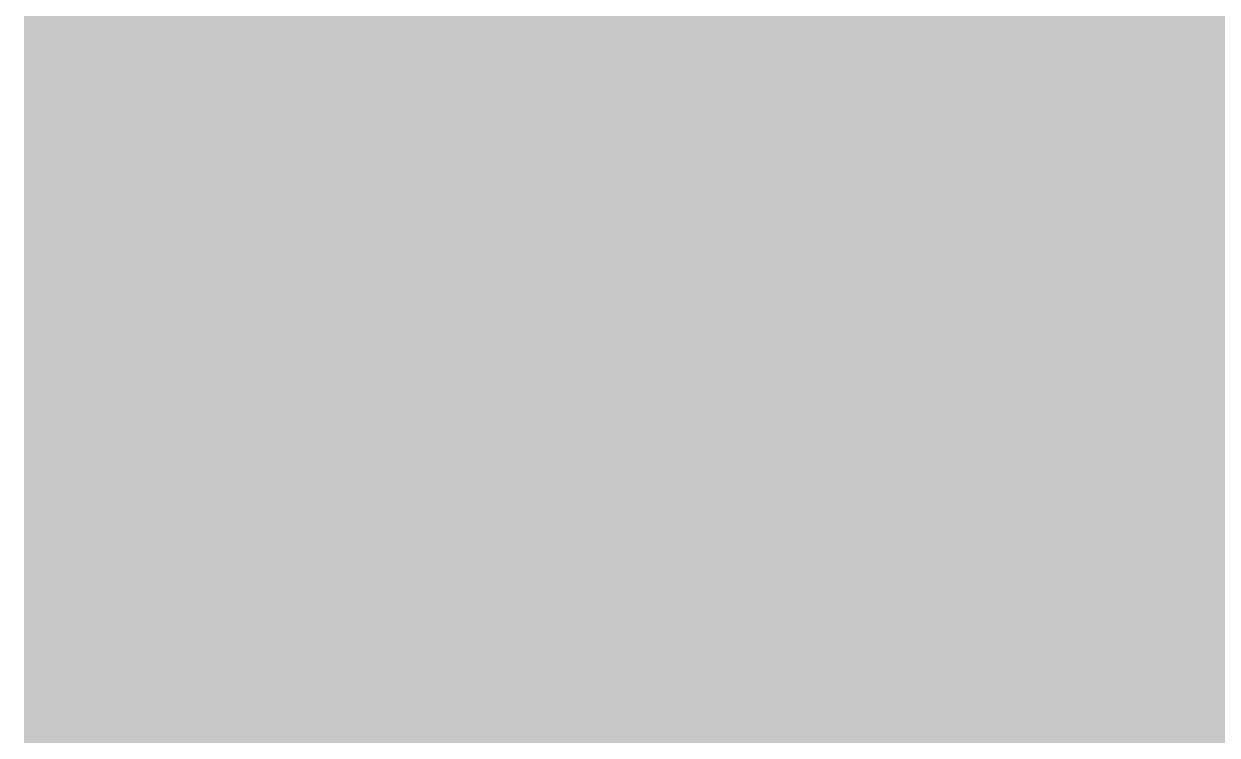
# Model space of a CAD drawing. Extents: x 0 to 100, y 0 to 127.
# Drawn here: x 0 to 63.2, y 55.1 to 92.7 of the extents above; entities that cross this region are included whole.
import ezdxf

# ---------------------------------------------------------------- set-up
doc = ezdxf.new("R2010")
doc.units = 0

msp = doc.modelspace()

# ---------------------------------------------------------------- linework, layer by layer
at = {"layer": '', "color": 0}
for points in [[(23.611111, 92.029903), (25, 92.029903), (23.611111, 108.762613), (25, 108.762613)], [(27.777778, 86.452333), (29.166667, 86.452333), (27.777778, 100.396258), (29.166667, 100.396258)], [(50, 85.057941), (52.777778, 85.057941), (50, 99.001866), (52.777778, 99.001866)], [(12.5, 82.269156), (13.888889, 82.269156), (12.5, 97.607473), (13.888889, 97.607473)], [(29.166667, 87.846726), (30.555556, 87.846726), (29.166667, 97.607473), (30.555556, 97.607473)], [(36.111111, 92.029903), (38.888889, 92.029903), (36.111111, 97.607473), (38.888889, 97.607473)], [(45.833333, 86.452333), (48.611111, 86.452333), (45.833333, 97.607473), (48.611111, 97.607473)], [(30.555556, 87.846726), (33.333333, 87.846726), (30.555556, 96.213081), (33.333333, 96.213081)], [(33.333333, 92.029903), (34.722222, 92.029903), (33.333333, 96.213081), (34.722222, 96.213081)], [(38.888889, 92.029903), (41.666667, 92.029903), (38.888889, 96.213081), (41.666667, 96.213081)], [(48.611111, 86.452333), (50, 86.452333), (48.611111, 96.213081), (50, 96.213081)], [(22.222222, 92.029903), (23.611111, 92.029903), (22.222222, 94.818688), (23.611111, 94.818688)], [(25, 90.635511), (26.388889, 90.635511), (25, 94.818688), (26.388889, 94.818688)], [(62.5, 87.846726), (63.888889, 87.846726), (62.5, 94.818688), (63.888889, 94.818688)], [(0, 92.029903), (6.944444, 92.029903), (0, 93.424296), (6.944444, 93.424296)], [(6.944444, 92.029903), (8.333333, 92.029903), (6.944444, 93.424296), (8.333333, 93.424296)], [(8.333333, 92.029903), (11.111111, 92.029903), (8.333333, 93.424296), (11.111111, 93.424296)], [(11.111111, 92.029903), (12.5, 92.029903), (11.111111, 93.424296), (12.5, 93.424296)], [(13.888889, 92.029903), (16.666667, 92.029903), (13.888889, 93.424296), (16.666667, 93.424296)], [(16.666667, 92.029903), (19.444444, 92.029903), (16.666667, 93.424296), (19.444444, 93.424296)], [(19.444444, 90.635511), (20.833333, 90.635511), (19.444444, 93.424296), (20.833333, 93.424296)], [(20.833333, 92.029903), (22.222222, 92.029903), (20.833333, 93.424296), (22.222222, 93.424296)], [(26.388889, 85.057941), (27.777778, 85.057941), (26.388889, 93.424296), (27.777778, 93.424296)], [(34.722222, 89.241118), (36.111111, 89.241118), (34.722222, 93.424296), (36.111111, 93.424296)], [(41.666667, 92.029903), (43.055556, 92.029903), (41.666667, 93.424296), (43.055556, 93.424296)], [(43.055556, 90.635511), (45.833333, 90.635511), (43.055556, 93.424296), (45.833333, 93.424296)], [(52.777778, 85.057941), (54.166667, 85.057941), (52.777778, 93.424296), (54.166667, 93.424296)], [(54.166667, 92.029903), (55.555556, 92.029903), (54.166667, 93.424296), (55.555556, 93.424296)], [(55.555556, 85.057941), (62.5, 85.057941), (55.555556, 93.424296), (62.5, 93.424296)], [(0, 87.846726), (1.388889, 87.846726), (0, 92.029903), (1.388889, 92.029903)], [(1.388889, 90.635511), (2.777778, 90.635511), (1.388889, 92.029903), (2.777778, 92.029903)], [(2.777778, 87.846726), (5.555556, 87.846726), (2.777778, 92.029903), (5.555556, 92.029903)], [(5.555556, 90.635511), (6.944444, 90.635511), (5.555556, 92.029903), (6.944444, 92.029903)], [(6.944444, 90.635511), (8.333333, 90.635511), (6.944444, 92.029903), (8.333333, 92.029903)], [(8.333333, 90.635511), (9.722222, 90.635511), (8.333333, 92.029903), (9.722222, 92.029903)], [(9.722222, 89.241118), (12.5, 89.241118), (9.722222, 92.029903), (12.5, 92.029903)], [(13.888889, 90.635511), (15.277778, 90.635511), (13.888889, 92.029903), (15.277778, 92.029903)], [(15.277778, 89.241118), (16.666667, 89.241118), (15.277778, 92.029903), (16.666667, 92.029903)], [(16.666667, 90.635511), (19.444444, 90.635511), (16.666667, 92.029903), (19.444444, 92.029903)], [(20.833333, 90.635511), (25, 90.635511), (20.833333, 92.029903), (25, 92.029903)], [(33.333333, 90.635511), (34.722222, 90.635511), (33.333333, 92.029903), (34.722222, 92.029903)], [(36.111111, 90.635511), (37.5, 90.635511), (36.111111, 92.029903), (37.5, 92.029903)], [(37.5, 89.241118), (38.888889, 89.241118), (37.5, 92.029903), (38.888889, 92.029903)], [(38.888889, 89.241118), (43.055556, 89.241118), (38.888889, 92.029903), (43.055556, 92.029903)], [(54.166667, 85.057941), (55.555556, 85.057941), (54.166667, 92.029903), (55.555556, 92.029903)], [(1.388889, 80.874763), (2.777778, 80.874763), (1.388889, 90.635511), (2.777778, 90.635511)], [(5.555556, 89.241118), (9.722222, 89.241118), (5.555556, 90.635511), (9.722222, 90.635511)], [(13.888889, 89.241118), (15.277778, 89.241118), (13.888889, 90.635511), (15.277778, 90.635511)], [(16.666667, 86.452333), (18.055556, 86.452333), (16.666667, 90.635511), (18.055556, 90.635511)], [(18.055556, 89.241118), (22.222222, 89.241118), (18.055556, 90.635511), (22.222222, 90.635511)], [(22.222222, 87.846726), (25, 87.846726), (22.222222, 90.635511), (25, 90.635511)], [(25, 89.241118), (26.388889, 89.241118), (25, 90.635511), (26.388889, 90.635511)], [(33.333333, 85.057941), (34.722222, 85.057941), (33.333333, 90.635511), (34.722222, 90.635511)], [(36.111111, 86.452333), (37.5, 86.452333), (36.111111, 90.635511), (37.5, 90.635511)], [(43.055556, 86.452333), (44.444444, 86.452333), (43.055556, 90.635511), (44.444444, 90.635511)], [(44.444444, 87.846726), (45.833333, 87.846726), (44.444444, 90.635511), (45.833333, 90.635511)], [(5.555556, 87.846726), (8.333333, 87.846726), (5.555556, 89.241118), (8.333333, 89.241118)], [(8.333333, 87.846726), (9.722222, 87.846726), (8.333333, 89.241118), (9.722222, 89.241118)], [(9.722222, 87.846726), (11.111111, 87.846726), (9.722222, 89.241118), (11.111111, 89.241118)], [(11.111111, 79.480371), (12.5, 79.480371), (11.111111, 89.241118), (12.5, 89.241118)], [(13.888889, 87.846726), (15.277778, 87.846726), (13.888889, 89.241118), (15.277778, 89.241118)], [(15.277778, 86.452333), (16.666667, 86.452333), (15.277778, 89.241118), (16.666667, 89.241118)], [(18.055556, 85.057941), (19.444444, 85.057941), (18.055556, 89.241118), (19.444444, 89.241118)], [(19.444444, 87.846726), (20.833333, 87.846726), (19.444444, 89.241118), (20.833333, 89.241118)], [(20.833333, 87.846726), (22.222222, 87.846726), (20.833333, 89.241118), (22.222222, 89.241118)], [(25, 85.057941), (26.388889, 85.057941), (25, 89.241118), (26.388889, 89.241118)], [(34.722222, 85.057941), (36.111111, 85.057941), (34.722222, 89.241118), (36.111111, 89.241118)], [(37.5, 87.846726), (40.277778, 87.846726), (37.5, 89.241118), (40.277778, 89.241118)], [(40.277778, 83.663548), (41.666667, 83.663548), (40.277778, 89.241118), (41.666667, 89.241118)], [(41.666667, 86.452333), (43.055556, 86.452333), (41.666667, 89.241118), (43.055556, 89.241118)], [(0, 83.663548), (1.388889, 83.663548), (0, 87.846726), (1.388889, 87.846726)], [(2.777778, 86.452333), (4.166667, 86.452333), (2.777778, 87.846726), (4.166667, 87.846726)], [(4.166667, 85.057941), (6.944444, 85.057941), (4.166667, 87.846726), (6.944444, 87.846726)], [(6.944444, 85.057941), (11.111111, 85.057941), (6.944444, 87.846726), (11.111111, 87.846726)], [(13.888889, 83.663548), (15.277778, 83.663548), (13.888889, 87.846726), (15.277778, 87.846726)], [(19.444444, 86.452333), (20.833333, 86.452333), (19.444444, 87.846726), (20.833333, 87.846726)], [(20.833333, 86.452333), (22.222222, 86.452333), (20.833333, 87.846726), (22.222222, 87.846726)], [(22.222222, 83.663548), (23.611111, 83.663548), (22.222222, 87.846726), (23.611111, 87.846726)], [(23.611111, 85.057941), (25, 85.057941), (23.611111, 87.846726), (25, 87.846726)], [(29.166667, 82.269156), (31.944444, 82.269156), (29.166667, 87.846726), (31.944444, 87.846726)], [(31.944444, 85.057941), (33.333333, 85.057941), (31.944444, 87.846726), (33.333333, 87.846726)], [(37.5, 86.452333), (38.888889, 86.452333), (37.5, 87.846726), (38.888889, 87.846726)], [(38.888889, 83.663548), (40.277778, 83.663548), (38.888889, 87.846726), (40.277778, 87.846726)], [(44.444444, 86.452333), (45.833333, 86.452333), (44.444444, 87.846726), (45.833333, 87.846726)], [(62.5, 75.297194), (65.277778, 75.297194), (62.5, 87.846726), (65.277778, 87.846726)], [(2.777778, 82.269156), (4.166667, 82.269156), (2.777778, 86.452333), (4.166667, 86.452333)], [(15.277778, 85.057941), (18.055556, 85.057941), (15.277778, 86.452333), (18.055556, 86.452333)], [(19.444444, 85.057941), (20.833333, 85.057941), (19.444444, 86.452333), (20.833333, 86.452333)], [(20.833333, 85.057941), (22.222222, 85.057941), (20.833333, 86.452333), (22.222222, 86.452333)], [(27.777778, 85.057941), (29.166667, 85.057941), (27.777778, 86.452333), (29.166667, 86.452333)], [(36.111111, 83.663548), (38.888889, 83.663548), (36.111111, 86.452333), (38.888889, 86.452333)], [(41.666667, 85.057941), (48.611111, 85.057941), (41.666667, 86.452333), (48.611111, 86.452333)], [(48.611111, 85.057941), (50, 85.057941), (48.611111, 86.452333), (50, 86.452333)], [(4.166667, 83.663548), (5.555556, 83.663548), (4.166667, 85.057941), (5.555556, 85.057941)], [(5.555556, 83.663548), (6.944444, 83.663548), (5.555556, 85.057941), (6.944444, 85.057941)], [(6.944444, 83.663548), (8.333333, 83.663548), (6.944444, 85.057941), (8.333333, 85.057941)], [(8.333333, 82.269156), (9.722222, 82.269156), (8.333333, 85.057941), (9.722222, 85.057941)], [(9.722222, 73.902801), (11.111111, 73.902801), (9.722222, 85.057941), (11.111111, 85.057941)], [(15.277778, 83.663548), (18.055556, 83.663548), (15.277778, 85.057941), (18.055556, 85.057941)], [(18.055556, 83.663548), (19.444444, 83.663548), (18.055556, 85.057941), (19.444444, 85.057941)], [(19.444444, 82.269156), (20.833333, 82.269156), (19.444444, 85.057941), (20.833333, 85.057941)], [(20.833333, 83.663548), (22.222222, 83.663548), (20.833333, 85.057941), (22.222222, 85.057941)], [(23.611111, 83.663548), (27.777778, 83.663548), (23.611111, 85.057941), (27.777778, 85.057941)], [(27.777778, 82.269156), (29.166667, 82.269156), (27.777778, 85.057941), (29.166667, 85.057941)], [(31.944444, 82.269156), (34.722222, 82.269156), (31.944444, 85.057941), (34.722222, 85.057941)], [(34.722222, 83.663548), (36.111111, 83.663548), (34.722222, 85.057941), (36.111111, 85.057941)], [(41.666667, 82.269156), (44.444444, 82.269156), (41.666667, 85.057941), (44.444444, 85.057941)], [(44.444444, 82.269156), (47.222222, 82.269156), (44.444444, 85.057941), (47.222222, 85.057941)], [(47.222222, 83.663548), (51.388889, 83.663548), (47.222222, 85.057941), (51.388889, 85.057941)], [(51.388889, 83.663548), (59.722222, 83.663548), (51.388889, 85.057941), (59.722222, 85.057941)], [(59.722222, 83.663548), (61.111111, 83.663548), (59.722222, 85.057941), (61.111111, 85.057941)], [(61.111111, 79.480371), (62.5, 79.480371), (61.111111, 85.057941), (62.5, 85.057941)], [(0, 82.269156), (1.388889, 82.269156), (0, 83.663548), (1.388889, 83.663548)], [(4.166667, 82.269156), (6.944444, 82.269156), (4.166667, 83.663548), (6.944444, 83.663548)], [(6.944444, 79.480371), (8.333333, 79.480371), (6.944444, 83.663548), (8.333333, 83.663548)], [(13.888889, 82.269156), (15.277778, 82.269156), (13.888889, 83.663548), (15.277778, 83.663548)], [(15.277778, 82.269156), (16.666667, 82.269156), (15.277778, 83.663548), (16.666667, 83.663548)], [(16.666667, 80.874763), (19.444444, 80.874763), (16.666667, 83.663548), (19.444444, 83.663548)], [(20.833333, 82.269156), (22.222222, 82.269156), (20.833333, 83.663548), (22.222222, 83.663548)], [(22.222222, 82.269156), (23.611111, 82.269156), (22.222222, 83.663548), (23.611111, 83.663548)], [(23.611111, 76.691586), (25, 76.691586), (23.611111, 83.663548), (25, 83.663548)], [(25, 82.269156), (26.388889, 82.269156), (25, 83.663548), (26.388889, 83.663548)], [(26.388889, 82.269156), (27.777778, 82.269156), (26.388889, 83.663548), (27.777778, 83.663548)], [(34.722222, 82.269156), (37.5, 82.269156), (34.722222, 83.663548), (37.5, 83.663548)], [(37.5, 82.269156), (40.277778, 82.269156), (37.5, 83.663548), (40.277778, 83.663548)], [(40.277778, 82.269156), (41.666667, 82.269156), (40.277778, 83.663548), (41.666667, 83.663548)], [(47.222222, 82.269156), (51.388889, 82.269156), (47.222222, 83.663548), (51.388889, 83.663548)], [(51.388889, 82.269156), (58.333333, 82.269156), (51.388889, 83.663548), (58.333333, 83.663548)], [(58.333333, 82.269156), (61.111111, 82.269156), (58.333333, 83.663548), (61.111111, 83.663548)], [(0, 80.874763), (1.388889, 80.874763), (0, 82.269156), (1.388889, 82.269156)], [(2.777778, 80.874763), (4.166667, 80.874763), (2.777778, 82.269156), (4.166667, 82.269156)], [(4.166667, 79.480371), (6.944444, 79.480371), (4.166667, 82.269156), (6.944444, 82.269156)], [(8.333333, 80.874763), (9.722222, 80.874763), (8.333333, 82.269156), (9.722222, 82.269156)], [(12.5, 80.874763), (13.888889, 80.874763), (12.5, 82.269156), (13.888889, 82.269156)], [(13.888889, 80.874763), (16.666667, 80.874763), (13.888889, 82.269156), (16.666667, 82.269156)], [(19.444444, 80.874763), (20.833333, 80.874763), (19.444444, 82.269156), (20.833333, 82.269156)], [(20.833333, 80.874763), (23.611111, 80.874763), (20.833333, 82.269156), (23.611111, 82.269156)], [(25, 78.085978), (26.388889, 78.085978), (25, 82.269156), (26.388889, 82.269156)], [(26.388889, 76.691586), (27.777778, 76.691586), (26.388889, 82.269156), (27.777778, 82.269156)], [(27.777778, 80.874763), (31.944444, 80.874763), (27.777778, 82.269156), (31.944444, 82.269156)], [(31.944444, 80.874763), (33.333333, 80.874763), (31.944444, 82.269156), (33.333333, 82.269156)], [(33.333333, 80.874763), (36.111111, 80.874763), (33.333333, 82.269156), (36.111111, 82.269156)], [(36.111111, 79.480371), (37.5, 79.480371), (36.111111, 82.269156), (37.5, 82.269156)], [(37.5, 80.874763), (38.888889, 80.874763), (37.5, 82.269156), (38.888889, 82.269156)], [(38.888889, 79.480371), (40.277778, 79.480371), (38.888889, 82.269156), (40.277778, 82.269156)], [(40.277778, 80.874763), (41.666667, 80.874763), (40.277778, 82.269156), (41.666667, 82.269156)], [(41.666667, 80.874763), (45.833333, 80.874763), (41.666667, 82.269156), (45.833333, 82.269156)], [(45.833333, 80.874763), (52.777778, 80.874763), (45.833333, 82.269156), (52.777778, 82.269156)], [(52.777778, 80.874763), (59.722222, 80.874763), (52.777778, 82.269156), (59.722222, 82.269156)], [(59.722222, 80.874763), (61.111111, 80.874763), (59.722222, 82.269156), (61.111111, 82.269156)], [(0, 78.085978), (1.388889, 78.085978), (0, 80.874763), (1.388889, 80.874763)], [(1.388889, 79.480371), (2.777778, 79.480371), (1.388889, 80.874763), (2.777778, 80.874763)], [(2.777778, 75.297194), (4.166667, 75.297194), (2.777778, 80.874763), (4.166667, 80.874763)], [(8.333333, 79.480371), (9.722222, 79.480371), (8.333333, 80.874763), (9.722222, 80.874763)], [(12.5, 79.480371), (13.888889, 79.480371), (12.5, 80.874763), (13.888889, 80.874763)], [(13.888889, 79.480371), (15.277778, 79.480371), (13.888889, 80.874763), (15.277778, 80.874763)], [(15.277778, 78.085978), (16.666667, 78.085978), (15.277778, 80.874763), (16.666667, 80.874763)], [(16.666667, 79.480371), (18.055556, 79.480371), (16.666667, 80.874763), (18.055556, 80.874763)], [(18.055556, 79.480371), (22.222222, 79.480371), (18.055556, 80.874763), (22.222222, 80.874763)], [(22.222222, 79.480371), (23.611111, 79.480371), (22.222222, 80.874763), (23.611111, 80.874763)], [(27.777778, 75.297194), (29.166667, 75.297194), (27.777778, 80.874763), (29.166667, 80.874763)], [(29.166667, 79.480371), (33.333333, 79.480371), (29.166667, 80.874763), (33.333333, 80.874763)], [(33.333333, 78.085978), (34.722222, 78.085978), (33.333333, 80.874763), (34.722222, 80.874763)], [(34.722222, 79.480371), (36.111111, 79.480371), (34.722222, 80.874763), (36.111111, 80.874763)], [(37.5, 79.480371), (38.888889, 79.480371), (37.5, 80.874763), (38.888889, 80.874763)], [(40.277778, 78.085978), (43.055556, 78.085978), (40.277778, 80.874763), (43.055556, 80.874763)], [(43.055556, 79.480371), (45.833333, 79.480371), (43.055556, 80.874763), (45.833333, 80.874763)], [(45.833333, 79.480371), (51.388889, 79.480371), (45.833333, 80.874763), (51.388889, 80.874763)], [(51.388889, 79.480371), (52.777778, 79.480371), (51.388889, 80.874763), (52.777778, 80.874763)], [(52.777778, 79.480371), (56.944444, 79.480371), (52.777778, 80.874763), (56.944444, 80.874763)], [(56.944444, 79.480371), (59.722222, 79.480371), (56.944444, 80.874763), (59.722222, 80.874763)], [(59.722222, 79.480371), (61.111111, 79.480371), (59.722222, 80.874763), (61.111111, 80.874763)], [(1.388889, 76.691586), (2.777778, 76.691586), (1.388889, 79.480371), (2.777778, 79.480371)], [(4.166667, 76.691586), (5.555556, 76.691586), (4.166667, 79.480371), (5.555556, 79.480371)], [(5.555556, 78.085978), (6.944444, 78.085978), (5.555556, 79.480371), (6.944444, 79.480371)], [(6.944444, 76.691586), (8.333333, 76.691586), (6.944444, 79.480371), (8.333333, 79.480371)], [(8.333333, 78.085978), (9.722222, 78.085978), (8.333333, 79.480371), (9.722222, 79.480371)], [(11.111111, 78.085978), (12.5, 78.085978), (11.111111, 79.480371), (12.5, 79.480371)], [(12.5, 78.085978), (13.888889, 78.085978), (12.5, 79.480371), (13.888889, 79.480371)], [(13.888889, 76.691586), (15.277778, 76.691586), (13.888889, 79.480371), (15.277778, 79.480371)], [(16.666667, 71.114016), (18.055556, 71.114016), (16.666667, 79.480371), (18.055556, 79.480371)], [(18.055556, 78.085978), (19.444444, 78.085978), (18.055556, 79.480371), (19.444444, 79.480371)], [(19.444444, 76.691586), (20.833333, 76.691586), (19.444444, 79.480371), (20.833333, 79.480371)], [(20.833333, 78.085978), (22.222222, 78.085978), (20.833333, 79.480371), (22.222222, 79.480371)], [(22.222222, 71.114016), (23.611111, 71.114016), (22.222222, 79.480371), (23.611111, 79.480371)], [(29.166667, 76.691586), (31.944444, 76.691586), (29.166667, 79.480371), (31.944444, 79.480371)], [(31.944444, 78.085978), (33.333333, 78.085978), (31.944444, 79.480371), (33.333333, 79.480371)], [(34.722222, 78.085978), (36.111111, 78.085978), (34.722222, 79.480371), (36.111111, 79.480371)], [(36.111111, 78.085978), (38.888889, 78.085978), (36.111111, 79.480371), (38.888889, 79.480371)], [(38.888889, 75.297194), (40.277778, 75.297194), (38.888889, 79.480371), (40.277778, 79.480371)], [(43.055556, 78.085978), (45.833333, 78.085978), (43.055556, 79.480371), (45.833333, 79.480371)], [(45.833333, 78.085978), (47.222222, 78.085978), (45.833333, 79.480371), (47.222222, 79.480371)], [(47.222222, 78.085978), (50, 78.085978), (47.222222, 79.480371), (50, 79.480371)], [(50, 78.085978), (51.388889, 78.085978), (50, 79.480371), (51.388889, 79.480371)], [(51.388889, 78.085978), (52.777778, 78.085978), (51.388889, 79.480371), (52.777778, 79.480371)], [(52.777778, 78.085978), (54.166667, 78.085978), (52.777778, 79.480371), (54.166667, 79.480371)], [(54.166667, 78.085978), (55.555556, 78.085978), (54.166667, 79.480371), (55.555556, 79.480371)], [(55.555556, 78.085978), (56.944444, 78.085978), (55.555556, 79.480371), (56.944444, 79.480371)], [(56.944444, 78.085978), (58.333333, 78.085978), (56.944444, 79.480371), (58.333333, 79.480371)], [(58.333333, 78.085978), (59.722222, 78.085978), (58.333333, 79.480371), (59.722222, 79.480371)], [(59.722222, 76.691586), (61.111111, 76.691586), (59.722222, 79.480371), (61.111111, 79.480371)], [(61.111111, 76.691586), (62.5, 76.691586), (61.111111, 79.480371), (62.5, 79.480371)], [(0, 75.297194), (1.388889, 75.297194), (0, 78.085978), (1.388889, 78.085978)], [(5.555556, 76.691586), (6.944444, 76.691586), (5.555556, 78.085978), (6.944444, 78.085978)], [(8.333333, 66.930839), (9.722222, 66.930839), (8.333333, 78.085978), (9.722222, 78.085978)], [(11.111111, 75.297194), (12.5, 75.297194), (11.111111, 78.085978), (12.5, 78.085978)], [(12.5, 76.691586), (13.888889, 76.691586), (12.5, 78.085978), (13.888889, 78.085978)], [(15.277778, 75.297194), (16.666667, 75.297194), (15.277778, 78.085978), (16.666667, 78.085978)], [(18.055556, 75.297194), (19.444444, 75.297194), (18.055556, 78.085978), (19.444444, 78.085978)], [(20.833333, 72.508409), (22.222222, 72.508409), (20.833333, 78.085978), (22.222222, 78.085978)], [(25, 76.691586), (26.388889, 76.691586), (25, 78.085978), (26.388889, 78.085978)], [(31.944444, 68.325231), (33.333333, 68.325231), (31.944444, 78.085978), (33.333333, 78.085978)], [(33.333333, 76.691586), (34.722222, 76.691586), (33.333333, 78.085978), (34.722222, 78.085978)], [(34.722222, 65.536446), (36.111111, 65.536446), (34.722222, 78.085978), (36.111111, 78.085978)], [(36.111111, 76.691586), (38.888889, 76.691586), (36.111111, 78.085978), (38.888889, 78.085978)], [(40.277778, 68.325231), (41.666667, 68.325231), (40.277778, 78.085978), (41.666667, 78.085978)], [(41.666667, 72.508409), (44.444444, 72.508409), (41.666667, 78.085978), (44.444444, 78.085978)], [(44.444444, 76.691586), (45.833333, 76.691586), (44.444444, 78.085978), (45.833333, 78.085978)], [(45.833333, 75.297194), (47.222222, 75.297194), (45.833333, 78.085978), (47.222222, 78.085978)], [(47.222222, 75.297194), (48.611111, 75.297194), (47.222222, 78.085978), (48.611111, 78.085978)], [(48.611111, 75.297194), (51.388889, 75.297194), (48.611111, 78.085978), (51.388889, 78.085978)], [(51.388889, 76.691586), (52.777778, 76.691586), (51.388889, 78.085978), (52.777778, 78.085978)], [(52.777778, 76.691586), (54.166667, 76.691586), (52.777778, 78.085978), (54.166667, 78.085978)], [(54.166667, 76.691586), (55.555556, 76.691586), (54.166667, 78.085978), (55.555556, 78.085978)], [(55.555556, 76.691586), (59.722222, 76.691586), (55.555556, 78.085978), (59.722222, 78.085978)], [(1.388889, 73.902801), (2.777778, 73.902801), (1.388889, 76.691586), (2.777778, 76.691586)], [(4.166667, 69.719624), (5.555556, 69.719624), (4.166667, 76.691586), (5.555556, 76.691586)], [(5.555556, 75.297194), (6.944444, 75.297194), (5.555556, 76.691586), (6.944444, 76.691586)], [(6.944444, 73.902801), (8.333333, 73.902801), (6.944444, 76.691586), (8.333333, 76.691586)], [(12.5, 75.297194), (15.277778, 75.297194), (12.5, 76.691586), (15.277778, 76.691586)], [(19.444444, 75.297194), (20.833333, 75.297194), (19.444444, 76.691586), (20.833333, 76.691586)], [(23.611111, 75.297194), (25, 75.297194), (23.611111, 76.691586), (25, 76.691586)], [(25, 75.297194), (27.777778, 75.297194), (25, 76.691586), (27.777778, 76.691586)], [(29.166667, 75.297194), (31.944444, 75.297194), (29.166667, 76.691586), (31.944444, 76.691586)], [(33.333333, 65.536446), (34.722222, 65.536446), (33.333333, 76.691586), (34.722222, 76.691586)], [(36.111111, 75.297194), (37.5, 75.297194), (36.111111, 76.691586), (37.5, 76.691586)], [(37.5, 73.902801), (38.888889, 73.902801), (37.5, 76.691586), (38.888889, 76.691586)], [(44.444444, 71.114016), (45.833333, 71.114016), (44.444444, 76.691586), (45.833333, 76.691586)], [(51.388889, 72.508409), (52.777778, 72.508409), (51.388889, 76.691586), (52.777778, 76.691586)], [(52.777778, 72.508409), (54.166667, 72.508409), (52.777778, 76.691586), (54.166667, 76.691586)], [(54.166667, 75.297194), (55.555556, 75.297194), (54.166667, 76.691586), (55.555556, 76.691586)], [(55.555556, 75.297194), (62.5, 75.297194), (55.555556, 76.691586), (62.5, 76.691586)], [(0, 73.902801), (1.388889, 73.902801), (0, 75.297194), (1.388889, 75.297194)], [(2.777778, 73.902801), (4.166667, 73.902801), (2.777778, 75.297194), (4.166667, 75.297194)], [(5.555556, 72.508409), (6.944444, 72.508409), (5.555556, 75.297194), (6.944444, 75.297194)], [(11.111111, 73.902801), (12.5, 73.902801), (11.111111, 75.297194), (12.5, 75.297194)], [(12.5, 73.902801), (13.888889, 73.902801), (12.5, 75.297194), (13.888889, 75.297194)], [(13.888889, 65.536446), (15.277778, 65.536446), (13.888889, 75.297194), (15.277778, 75.297194)], [(15.277778, 73.902801), (16.666667, 73.902801), (15.277778, 75.297194), (16.666667, 75.297194)], [(18.055556, 73.902801), (19.444444, 73.902801), (18.055556, 75.297194), (19.444444, 75.297194)], [(19.444444, 71.114016), (20.833333, 71.114016), (19.444444, 75.297194), (20.833333, 75.297194)], [(23.611111, 73.902801), (25, 73.902801), (23.611111, 75.297194), (25, 75.297194)], [(25, 73.902801), (27.777778, 73.902801), (25, 75.297194), (27.777778, 75.297194)], [(27.777778, 73.902801), (29.166667, 73.902801), (27.777778, 75.297194), (29.166667, 75.297194)], [(29.166667, 71.114016), (30.555556, 71.114016), (29.166667, 75.297194), (30.555556, 75.297194)], [(30.555556, 73.902801), (31.944444, 73.902801), (30.555556, 75.297194), (31.944444, 75.297194)], [(36.111111, 73.902801), (37.5, 73.902801), (36.111111, 75.297194), (37.5, 75.297194)], [(38.888889, 69.719624), (40.277778, 69.719624), (38.888889, 75.297194), (40.277778, 75.297194)], [(45.833333, 69.719624), (48.611111, 69.719624), (45.833333, 75.297194), (48.611111, 75.297194)], [(48.611111, 73.902801), (51.388889, 73.902801), (48.611111, 75.297194), (51.388889, 75.297194)], [(54.166667, 72.508409), (56.944444, 72.508409), (54.166667, 75.297194), (56.944444, 75.297194)], [(56.944444, 73.902801), (62.5, 73.902801), (56.944444, 75.297194), (62.5, 75.297194)], [(62.5, 72.508409), (63.888889, 72.508409), (62.5, 75.297194), (63.888889, 75.297194)], [(0, 68.325231), (4.166667, 68.325231), (0, 73.902801), (4.166667, 73.902801)], [(6.944444, 72.508409), (8.333333, 72.508409), (6.944444, 73.902801), (8.333333, 73.902801)], [(9.722222, 72.508409), (12.5, 72.508409), (9.722222, 73.902801), (12.5, 73.902801)], [(12.5, 72.508409), (13.888889, 72.508409), (12.5, 73.902801), (13.888889, 73.902801)], [(15.277778, 71.114016), (16.666667, 71.114016), (15.277778, 73.902801), (16.666667, 73.902801)], [(18.055556, 71.114016), (19.444444, 71.114016), (18.055556, 73.902801), (19.444444, 73.902801)], [(23.611111, 72.508409), (26.388889, 72.508409), (23.611111, 73.902801), (26.388889, 73.902801)], [(26.388889, 72.508409), (27.777778, 72.508409), (26.388889, 73.902801), (27.777778, 73.902801)], [(27.777778, 69.719624), (29.166667, 69.719624), (27.777778, 73.902801), (29.166667, 73.902801)], [(30.555556, 71.114016), (31.944444, 71.114016), (30.555556, 73.902801), (31.944444, 73.902801)], [(36.111111, 71.114016), (37.5, 71.114016), (36.111111, 73.902801), (37.5, 73.902801)], [(37.5, 65.536446), (38.888889, 65.536446), (37.5, 73.902801), (38.888889, 73.902801)], [(48.611111, 64.142054), (50, 64.142054), (48.611111, 73.902801), (50, 73.902801)], [(50, 72.508409), (51.388889, 72.508409), (50, 73.902801), (51.388889, 73.902801)], [(56.944444, 72.508409), (61.111111, 72.508409), (56.944444, 73.902801), (61.111111, 73.902801)], [(61.111111, 71.114016), (62.5, 71.114016), (61.111111, 73.902801), (62.5, 73.902801)], [(5.555556, 68.325231), (6.944444, 68.325231), (5.555556, 72.508409), (6.944444, 72.508409)], [(6.944444, 71.114016), (8.333333, 71.114016), (6.944444, 72.508409), (8.333333, 72.508409)], [(9.722222, 71.114016), (11.111111, 71.114016), (9.722222, 72.508409), (11.111111, 72.508409)], [(11.111111, 69.719624), (13.888889, 69.719624), (11.111111, 72.508409), (13.888889, 72.508409)], [(20.833333, 71.114016), (22.222222, 71.114016), (20.833333, 72.508409), (22.222222, 72.508409)], [(23.611111, 71.114016), (26.388889, 71.114016), (23.611111, 72.508409), (26.388889, 72.508409)], [(26.388889, 68.325231), (27.777778, 68.325231), (26.388889, 72.508409), (27.777778, 72.508409)], [(41.666667, 69.719624), (43.055556, 69.719624), (41.666667, 72.508409), (43.055556, 72.508409)], [(43.055556, 71.114016), (44.444444, 71.114016), (43.055556, 72.508409), (44.444444, 72.508409)], [(50, 68.325231), (51.388889, 68.325231), (50, 72.508409), (51.388889, 72.508409)], [(51.388889, 71.114016), (52.777778, 71.114016), (51.388889, 72.508409), (52.777778, 72.508409)], [(52.777778, 65.536446), (58.333333, 65.536446), (52.777778, 72.508409), (58.333333, 72.508409)], [(58.333333, 71.114016), (61.111111, 71.114016), (58.333333, 72.508409), (61.111111, 72.508409)], [(62.5, 68.325231), (63.888889, 68.325231), (62.5, 72.508409), (63.888889, 72.508409)], [(6.944444, 68.325231), (8.333333, 68.325231), (6.944444, 71.114016), (8.333333, 71.114016)], [(9.722222, 68.325231), (11.111111, 68.325231), (9.722222, 71.114016), (11.111111, 71.114016)], [(15.277778, 68.325231), (16.666667, 68.325231), (15.277778, 71.114016), (16.666667, 71.114016)], [(16.666667, 66.930839), (19.444444, 66.930839), (16.666667, 71.114016), (19.444444, 71.114016)], [(19.444444, 69.719624), (20.833333, 69.719624), (19.444444, 71.114016), (20.833333, 71.114016)], [(20.833333, 65.536446), (22.222222, 65.536446), (20.833333, 71.114016), (22.222222, 71.114016)], [(22.222222, 69.719624), (26.388889, 69.719624), (22.222222, 71.114016), (26.388889, 71.114016)], [(29.166667, 69.719624), (31.944444, 69.719624), (29.166667, 71.114016), (31.944444, 71.114016)], [(36.111111, 68.325231), (37.5, 68.325231), (36.111111, 71.114016), (37.5, 71.114016)], [(43.055556, 69.719624), (45.833333, 69.719624), (43.055556, 71.114016), (45.833333, 71.114016)], [(51.388889, 66.930839), (52.777778, 66.930839), (51.388889, 71.114016), (52.777778, 71.114016)], [(58.333333, 64.142054), (59.722222, 64.142054), (58.333333, 71.114016), (59.722222, 71.114016)], [(59.722222, 69.719624), (61.111111, 69.719624), (59.722222, 71.114016), (61.111111, 71.114016)], [(61.111111, 66.930839), (62.5, 66.930839), (61.111111, 71.114016), (62.5, 71.114016)], [(4.166667, 65.536446), (5.555556, 65.536446), (4.166667, 69.719624), (5.555556, 69.719624)], [(11.111111, 68.325231), (12.5, 68.325231), (11.111111, 69.719624), (12.5, 69.719624)], [(12.5, 68.325231), (13.888889, 68.325231), (12.5, 69.719624), (13.888889, 69.719624)], [(19.444444, 64.142054), (20.833333, 64.142054), (19.444444, 69.719624), (20.833333, 69.719624)], [(22.222222, 66.930839), (23.611111, 66.930839), (22.222222, 69.719624), (23.611111, 69.719624)], [(23.611111, 66.930839), (26.388889, 66.930839), (23.611111, 69.719624), (26.388889, 69.719624)], [(27.777778, 68.325231), (29.166667, 68.325231), (27.777778, 69.719624), (29.166667, 69.719624)], [(29.166667, 61.353269), (30.555556, 61.353269), (29.166667, 69.719624), (30.555556, 69.719624)], [(30.555556, 66.930839), (31.944444, 66.930839), (30.555556, 69.719624), (31.944444, 69.719624)], [(38.888889, 66.930839), (40.277778, 66.930839), (38.888889, 69.719624), (40.277778, 69.719624)], [(41.666667, 68.325231), (44.444444, 68.325231), (41.666667, 69.719624), (44.444444, 69.719624)], [(44.444444, 68.325231), (47.222222, 68.325231), (44.444444, 69.719624), (47.222222, 69.719624)], [(47.222222, 65.536446), (48.611111, 65.536446), (47.222222, 69.719624), (48.611111, 69.719624)], [(59.722222, 68.325231), (61.111111, 68.325231), (59.722222, 69.719624), (61.111111, 69.719624)], [(0, 66.930839), (1.388889, 66.930839), (0, 68.325231), (1.388889, 68.325231)], [(1.388889, 65.536446), (2.777778, 65.536446), (1.388889, 68.325231), (2.777778, 68.325231)], [(2.777778, 66.930839), (4.166667, 66.930839), (2.777778, 68.325231), (4.166667, 68.325231)], [(5.555556, 66.930839), (6.944444, 66.930839), (5.555556, 68.325231), (6.944444, 68.325231)], [(6.944444, 66.930839), (8.333333, 66.930839), (6.944444, 68.325231), (8.333333, 68.325231)], [(9.722222, 65.536446), (12.5, 65.536446), (9.722222, 68.325231), (12.5, 68.325231)], [(12.5, 59.958876), (13.888889, 59.958876), (12.5, 68.325231), (13.888889, 68.325231)], [(15.277778, 66.930839), (16.666667, 66.930839), (15.277778, 68.325231), (16.666667, 68.325231)], [(26.388889, 61.353269), (27.777778, 61.353269), (26.388889, 68.325231), (27.777778, 68.325231)], [(27.777778, 65.536446), (29.166667, 65.536446), (27.777778, 68.325231), (29.166667, 68.325231)], [(31.944444, 65.536446), (33.333333, 65.536446), (31.944444, 68.325231), (33.333333, 68.325231)], [(36.111111, 66.930839), (37.5, 66.930839), (36.111111, 68.325231), (37.5, 68.325231)], [(40.277778, 66.930839), (43.055556, 66.930839), (40.277778, 68.325231), (43.055556, 68.325231)], [(43.055556, 66.930839), (44.444444, 66.930839), (43.055556, 68.325231), (44.444444, 68.325231)], [(44.444444, 66.930839), (45.833333, 66.930839), (44.444444, 68.325231), (45.833333, 68.325231)], [(45.833333, 66.930839), (47.222222, 66.930839), (45.833333, 68.325231), (47.222222, 68.325231)], [(50, 61.353269), (51.388889, 61.353269), (50, 68.325231), (51.388889, 68.325231)], [(59.722222, 66.930839), (61.111111, 66.930839), (59.722222, 68.325231), (61.111111, 68.325231)], [(62.5, 52.986914), (65.277778, 52.986914), (62.5, 68.325231), (65.277778, 68.325231)], [(0, 65.536446), (1.388889, 65.536446), (0, 66.930839), (1.388889, 66.930839)], [(2.777778, 64.142054), (4.166667, 64.142054), (2.777778, 66.930839), (4.166667, 66.930839)], [(5.555556, 64.142054), (6.944444, 64.142054), (5.555556, 66.930839), (6.944444, 66.930839)], [(6.944444, 65.536446), (8.333333, 65.536446), (6.944444, 66.930839), (8.333333, 66.930839)], [(8.333333, 61.353269), (9.722222, 61.353269), (8.333333, 66.930839), (9.722222, 66.930839)], [(15.277778, 65.536446), (16.666667, 65.536446), (15.277778, 66.930839), (16.666667, 66.930839)], [(16.666667, 65.536446), (18.055556, 65.536446), (16.666667, 66.930839), (18.055556, 66.930839)], [(18.055556, 65.536446), (19.444444, 65.536446), (18.055556, 66.930839), (19.444444, 66.930839)], [(22.222222, 65.536446), (23.611111, 65.536446), (22.222222, 66.930839), (23.611111, 66.930839)], [(23.611111, 62.747661), (25, 62.747661), (23.611111, 66.930839), (25, 66.930839)], [(25, 64.142054), (26.388889, 64.142054), (25, 66.930839), (26.388889, 66.930839)], [(30.555556, 65.536446), (31.944444, 65.536446), (30.555556, 66.930839), (31.944444, 66.930839)], [(36.111111, 65.536446), (37.5, 65.536446), (36.111111, 66.930839), (37.5, 66.930839)], [(38.888889, 65.536446), (40.277778, 65.536446), (38.888889, 66.930839), (40.277778, 66.930839)], [(40.277778, 65.536446), (41.666667, 65.536446), (40.277778, 66.930839), (41.666667, 66.930839)], [(41.666667, 65.536446), (43.055556, 65.536446), (41.666667, 66.930839), (43.055556, 66.930839)], [(43.055556, 65.536446), (45.833333, 65.536446), (43.055556, 66.930839), (45.833333, 66.930839)], [(45.833333, 65.536446), (47.222222, 65.536446), (45.833333, 66.930839), (47.222222, 66.930839)], [(51.388889, 65.536446), (52.777778, 65.536446), (51.388889, 66.930839), (52.777778, 66.930839)], [(59.722222, 65.536446), (61.111111, 65.536446), (59.722222, 66.930839), (61.111111, 66.930839)], [(61.111111, 61.353269), (62.5, 61.353269), (61.111111, 66.930839), (62.5, 66.930839)], [(0, 64.142054), (1.388889, 64.142054), (0, 65.536446), (1.388889, 65.536446)], [(1.388889, 64.142054), (2.777778, 64.142054), (1.388889, 65.536446), (2.777778, 65.536446)], [(4.166667, 64.142054), (5.555556, 64.142054), (4.166667, 65.536446), (5.555556, 65.536446)], [(6.944444, 57.170091), (8.333333, 57.170091), (6.944444, 65.536446), (8.333333, 65.536446)], [(9.722222, 62.747661), (11.111111, 62.747661), (9.722222, 65.536446), (11.111111, 65.536446)], [(11.111111, 52.986914), (12.5, 52.986914), (11.111111, 65.536446), (12.5, 65.536446)], [(13.888889, 64.142054), (15.277778, 64.142054), (13.888889, 65.536446), (15.277778, 65.536446)], [(15.277778, 61.353269), (16.666667, 61.353269), (15.277778, 65.536446), (16.666667, 65.536446)], [(16.666667, 64.142054), (18.055556, 64.142054), (16.666667, 65.536446), (18.055556, 65.536446)], [(18.055556, 61.353269), (19.444444, 61.353269), (18.055556, 65.536446), (19.444444, 65.536446)], [(20.833333, 64.142054), (22.222222, 64.142054), (20.833333, 65.536446), (22.222222, 65.536446)], [(22.222222, 61.353269), (23.611111, 61.353269), (22.222222, 65.536446), (23.611111, 65.536446)], [(27.777778, 64.142054), (29.166667, 64.142054), (27.777778, 65.536446), (29.166667, 65.536446)], [(30.555556, 64.142054), (31.944444, 64.142054), (30.555556, 65.536446), (31.944444, 65.536446)], [(31.944444, 64.142054), (33.333333, 64.142054), (31.944444, 65.536446), (33.333333, 65.536446)], [(33.333333, 57.170091), (34.722222, 57.170091), (33.333333, 65.536446), (34.722222, 65.536446)], [(34.722222, 64.142054), (36.111111, 64.142054), (34.722222, 65.536446), (36.111111, 65.536446)], [(36.111111, 64.142054), (37.5, 64.142054), (36.111111, 65.536446), (37.5, 65.536446)], [(37.5, 64.142054), (40.277778, 64.142054), (37.5, 65.536446), (40.277778, 65.536446)], [(40.277778, 61.353269), (41.666667, 61.353269), (40.277778, 65.536446), (41.666667, 65.536446)], [(41.666667, 62.747661), (43.055556, 62.747661), (41.666667, 65.536446), (43.055556, 65.536446)], [(43.055556, 64.142054), (44.444444, 64.142054), (43.055556, 65.536446), (44.444444, 65.536446)], [(44.444444, 62.747661), (45.833333, 62.747661), (44.444444, 65.536446), (45.833333, 65.536446)], [(45.833333, 64.142054), (48.611111, 64.142054), (45.833333, 65.536446), (48.611111, 65.536446)], [(51.388889, 64.142054), (52.777778, 64.142054), (51.388889, 65.536446), (52.777778, 65.536446)], [(52.777778, 64.142054), (54.166667, 64.142054), (52.777778, 65.536446), (54.166667, 65.536446)], [(54.166667, 64.142054), (58.333333, 64.142054), (54.166667, 65.536446), (58.333333, 65.536446)], [(59.722222, 61.353269), (61.111111, 61.353269), (59.722222, 65.536446), (61.111111, 65.536446)], [(0, 58.564484), (1.388889, 58.564484), (0, 64.142054), (1.388889, 64.142054)], [(1.388889, 62.747661), (2.777778, 62.747661), (1.388889, 64.142054), (2.777778, 64.142054)], [(2.777778, 59.958876), (4.166667, 59.958876), (2.777778, 64.142054), (4.166667, 64.142054)], [(4.166667, 61.353269), (6.944444, 61.353269), (4.166667, 64.142054), (6.944444, 64.142054)], [(13.888889, 59.958876), (15.277778, 59.958876), (13.888889, 64.142054), (15.277778, 64.142054)], [(16.666667, 59.958876), (18.055556, 59.958876), (16.666667, 64.142054), (18.055556, 64.142054)], [(19.444444, 58.564484), (20.833333, 58.564484), (19.444444, 64.142054), (20.833333, 64.142054)], [(20.833333, 59.958876), (22.222222, 59.958876), (20.833333, 64.142054), (22.222222, 64.142054)], [(25, 62.747661), (26.388889, 62.747661), (25, 64.142054), (26.388889, 64.142054)], [(27.777778, 55.775699), (29.166667, 55.775699), (27.777778, 64.142054), (29.166667, 64.142054)], [(30.555556, 62.747661), (33.333333, 62.747661), (30.555556, 64.142054), (33.333333, 64.142054)], [(34.722222, 61.353269), (36.111111, 61.353269), (34.722222, 64.142054), (36.111111, 64.142054)], [(36.111111, 61.353269), (38.888889, 61.353269), (36.111111, 64.142054), (38.888889, 64.142054)], [(38.888889, 58.564484), (40.277778, 58.564484), (38.888889, 64.142054), (40.277778, 64.142054)], [(43.055556, 61.353269), (44.444444, 61.353269), (43.055556, 64.142054), (44.444444, 64.142054)], [(45.833333, 61.353269), (47.222222, 61.353269), (45.833333, 64.142054), (47.222222, 64.142054)], [(47.222222, 62.747661), (48.611111, 62.747661), (47.222222, 64.142054), (48.611111, 64.142054)], [(48.611111, 62.747661), (50, 62.747661), (48.611111, 64.142054), (50, 64.142054)], [(51.388889, 59.958876), (52.777778, 59.958876), (51.388889, 64.142054), (52.777778, 64.142054)], [(52.777778, 61.353269), (56.944444, 61.353269), (52.777778, 64.142054), (56.944444, 64.142054)], [(56.944444, 62.747661), (58.333333, 62.747661), (56.944444, 64.142054), (58.333333, 64.142054)], [(58.333333, 62.747661), (59.722222, 62.747661), (58.333333, 64.142054), (59.722222, 64.142054)], [(1.388889, 37.648597), (2.777778, 37.648597), (1.388889, 62.747661), (2.777778, 62.747661)], [(9.722222, 61.353269), (11.111111, 61.353269), (9.722222, 62.747661), (11.111111, 62.747661)], [(23.611111, 59.958876), (25, 59.958876), (23.611111, 62.747661), (25, 62.747661)], [(25, 61.353269), (26.388889, 61.353269), (25, 62.747661), (26.388889, 62.747661)], [(30.555556, 58.564484), (31.944444, 58.564484), (30.555556, 62.747661), (31.944444, 62.747661)], [(31.944444, 61.353269), (33.333333, 61.353269), (31.944444, 62.747661), (33.333333, 62.747661)], [(41.666667, 61.353269), (43.055556, 61.353269), (41.666667, 62.747661), (43.055556, 62.747661)], [(44.444444, 61.353269), (45.833333, 61.353269), (44.444444, 62.747661), (45.833333, 62.747661)], [(47.222222, 61.353269), (50, 61.353269), (47.222222, 62.747661), (50, 62.747661)], [(56.944444, 61.353269), (58.333333, 61.353269), (56.944444, 62.747661), (58.333333, 62.747661)], [(58.333333, 55.775699), (59.722222, 55.775699), (58.333333, 62.747661), (59.722222, 62.747661)], [(4.166667, 52.986914), (6.944444, 52.986914), (4.166667, 61.353269), (6.944444, 61.353269)], [(8.333333, 59.958876), (9.722222, 59.958876), (8.333333, 61.353269), (9.722222, 61.353269)], [(9.722222, 54.381306), (11.111111, 54.381306), (9.722222, 61.353269), (11.111111, 61.353269)], [(15.277778, 59.958876), (16.666667, 59.958876), (15.277778, 61.353269), (16.666667, 61.353269)], [(18.055556, 59.958876), (19.444444, 59.958876), (18.055556, 61.353269), (19.444444, 61.353269)], [(22.222222, 59.958876), (23.611111, 59.958876), (22.222222, 61.353269), (23.611111, 61.353269)], [(25, 59.958876), (27.777778, 59.958876), (25, 61.353269), (27.777778, 61.353269)], [(29.166667, 58.564484), (30.555556, 58.564484), (29.166667, 61.353269), (30.555556, 61.353269)], [(31.944444, 59.958876), (33.333333, 59.958876), (31.944444, 61.353269), (33.333333, 61.353269)], [(34.722222, 59.958876), (36.111111, 59.958876), (34.722222, 61.353269), (36.111111, 61.353269)], [(36.111111, 58.564484), (38.888889, 58.564484), (36.111111, 61.353269), (38.888889, 61.353269)], [(40.277778, 59.958876), (41.666667, 59.958876), (40.277778, 61.353269), (41.666667, 61.353269)], [(41.666667, 58.564484), (43.055556, 58.564484), (41.666667, 61.353269), (43.055556, 61.353269)], [(43.055556, 57.170091), (45.833333, 57.170091), (43.055556, 61.353269), (45.833333, 61.353269)], [(45.833333, 59.958876), (50, 59.958876), (45.833333, 61.353269), (50, 61.353269)], [(50, 59.958876), (51.388889, 59.958876), (50, 61.353269), (51.388889, 61.353269)], [(52.777778, 58.564484), (55.555556, 58.564484), (52.777778, 61.353269), (55.555556, 61.353269)], [(55.555556, 59.958876), (56.944444, 59.958876), (55.555556, 61.353269), (56.944444, 61.353269)], [(56.944444, 54.381306), (58.333333, 54.381306), (56.944444, 61.353269), (58.333333, 61.353269)], [(59.722222, 59.958876), (62.5, 59.958876), (59.722222, 61.353269), (62.5, 61.353269)], [(2.777778, 58.564484), (4.166667, 58.564484), (2.777778, 59.958876), (4.166667, 59.958876)], [(8.333333, 54.381306), (9.722222, 54.381306), (8.333333, 59.958876), (9.722222, 59.958876)], [(12.5, 57.170091), (13.888889, 57.170091), (12.5, 59.958876), (13.888889, 59.958876)], [(13.888889, 58.564484), (15.277778, 58.564484), (13.888889, 59.958876), (15.277778, 59.958876)], [(15.277778, 57.170091), (16.666667, 57.170091), (15.277778, 59.958876), (16.666667, 59.958876)], [(16.666667, 58.564484), (18.055556, 58.564484), (16.666667, 59.958876), (18.055556, 59.958876)], [(18.055556, 57.170091), (19.444444, 57.170091), (18.055556, 59.958876), (19.444444, 59.958876)], [(20.833333, 58.564484), (22.222222, 58.564484), (20.833333, 59.958876), (22.222222, 59.958876)], [(22.222222, 58.564484), (27.777778, 58.564484), (22.222222, 59.958876), (27.777778, 59.958876)], [(31.944444, 55.775699), (33.333333, 55.775699), (31.944444, 59.958876), (33.333333, 59.958876)], [(34.722222, 57.170091), (36.111111, 57.170091), (34.722222, 59.958876), (36.111111, 59.958876)], [(40.277778, 58.564484), (41.666667, 58.564484), (40.277778, 59.958876), (41.666667, 59.958876)], [(45.833333, 57.170091), (47.222222, 57.170091), (45.833333, 59.958876), (47.222222, 59.958876)], [(47.222222, 58.564484), (48.611111, 58.564484), (47.222222, 59.958876), (48.611111, 59.958876)], [(48.611111, 58.564484), (50, 58.564484), (48.611111, 59.958876), (50, 59.958876)], [(50, 58.564484), (51.388889, 58.564484), (50, 59.958876), (51.388889, 59.958876)], [(51.388889, 55.775699), (52.777778, 55.775699), (51.388889, 59.958876), (52.777778, 59.958876)], [(55.555556, 57.170091), (56.944444, 57.170091), (55.555556, 59.958876), (56.944444, 59.958876)], [(59.722222, 58.564484), (61.111111, 58.564484), (59.722222, 59.958876), (61.111111, 59.958876)], [(61.111111, 52.986914), (62.5, 52.986914), (61.111111, 59.958876), (62.5, 59.958876)], [(0, 55.775699), (1.388889, 55.775699), (0, 58.564484), (1.388889, 58.564484)], [(2.777778, 57.170091), (4.166667, 57.170091), (2.777778, 58.564484), (4.166667, 58.564484)], [(13.888889, 46.014952), (15.277778, 46.014952), (13.888889, 58.564484), (15.277778, 58.564484)], [(16.666667, 55.775699), (18.055556, 55.775699), (16.666667, 58.564484), (18.055556, 58.564484)], [(19.444444, 57.170091), (20.833333, 57.170091), (19.444444, 58.564484), (20.833333, 58.564484)], [(20.833333, 57.170091), (26.388889, 57.170091), (20.833333, 58.564484), (26.388889, 58.564484)], [(26.388889, 55.775699), (27.777778, 55.775699), (26.388889, 58.564484), (27.777778, 58.564484)], [(29.166667, 54.381306), (30.555556, 54.381306), (29.166667, 58.564484), (30.555556, 58.564484)], [(30.555556, 57.170091), (31.944444, 57.170091), (30.555556, 58.564484), (31.944444, 58.564484)], [(36.111111, 26.493457), (37.5, 26.493457), (36.111111, 58.564484), (37.5, 58.564484)], [(37.5, 57.170091), (38.888889, 57.170091), (37.5, 58.564484), (38.888889, 58.564484)], [(38.888889, 55.775699), (40.277778, 55.775699), (38.888889, 58.564484), (40.277778, 58.564484)], [(40.277778, 57.170091), (43.055556, 57.170091), (40.277778, 58.564484), (43.055556, 58.564484)], [(47.222222, 54.381306), (48.611111, 54.381306), (47.222222, 58.564484), (48.611111, 58.564484)], [(48.611111, 57.170091), (50, 57.170091), (48.611111, 58.564484), (50, 58.564484)], [(50, 57.170091), (51.388889, 57.170091), (50, 58.564484), (51.388889, 58.564484)], [(52.777778, 55.775699), (54.166667, 55.775699), (52.777778, 58.564484), (54.166667, 58.564484)], [(54.166667, 57.170091), (55.555556, 57.170091), (54.166667, 58.564484), (55.555556, 58.564484)], [(59.722222, 57.170091), (61.111111, 57.170091), (59.722222, 58.564484), (61.111111, 58.564484)], [(2.777778, 55.775699), (4.166667, 55.775699), (2.777778, 57.170091), (4.166667, 57.170091)], [(6.944444, 55.775699), (8.333333, 55.775699), (6.944444, 57.170091), (8.333333, 57.170091)], [(12.5, 54.381306), (13.888889, 54.381306), (12.5, 57.170091), (13.888889, 57.170091)], [(15.277778, 55.775699), (16.666667, 55.775699), (15.277778, 57.170091), (16.666667, 57.170091)], [(18.055556, 55.775699), (19.444444, 55.775699), (18.055556, 57.170091), (19.444444, 57.170091)], [(19.444444, 54.381306), (25, 54.381306), (19.444444, 57.170091), (25, 57.170091)], [(25, 55.775699), (26.388889, 55.775699), (25, 57.170091), (26.388889, 57.170091)], [(30.555556, 55.775699), (31.944444, 55.775699), (30.555556, 57.170091), (31.944444, 57.170091)], [(33.333333, 54.381306), (36.111111, 54.381306), (33.333333, 57.170091), (36.111111, 57.170091)], [(37.5, 54.381306), (38.888889, 54.381306), (37.5, 57.170091), (38.888889, 57.170091)], [(40.277778, 55.775699), (47.222222, 55.775699), (40.277778, 57.170091), (47.222222, 57.170091)], [(48.611111, 54.381306), (50, 54.381306), (48.611111, 57.170091), (50, 57.170091)], [(50, 55.775699), (51.388889, 55.775699), (50, 57.170091), (51.388889, 57.170091)], [(54.166667, 55.775699), (55.555556, 55.775699), (54.166667, 57.170091), (55.555556, 57.170091)], [(55.555556, 55.775699), (56.944444, 55.775699), (55.555556, 57.170091), (56.944444, 57.170091)], [(59.722222, 55.775699), (61.111111, 55.775699), (59.722222, 57.170091), (61.111111, 57.170091)], [(0, 47.409344), (1.388889, 47.409344), (0, 55.775699), (1.388889, 55.775699)], [(2.777778, 54.381306), (4.166667, 54.381306), (2.777778, 55.775699), (4.166667, 55.775699)], [(6.944444, 44.620559), (8.333333, 44.620559), (6.944444, 55.775699), (8.333333, 55.775699)], [(15.277778, 41.831774), (16.666667, 41.831774), (15.277778, 55.775699), (16.666667, 55.775699)], [(16.666667, 54.381306), (18.055556, 54.381306), (16.666667, 55.775699), (18.055556, 55.775699)], [(18.055556, 50.198129), (19.444444, 50.198129), (18.055556, 55.775699), (19.444444, 55.775699)], [(25, 54.381306), (27.777778, 54.381306), (25, 55.775699), (27.777778, 55.775699)], [(27.777778, 54.381306), (29.166667, 54.381306), (27.777778, 55.775699), (29.166667, 55.775699)], [(30.555556, 54.381306), (31.944444, 54.381306), (30.555556, 55.775699), (31.944444, 55.775699)], [(31.944444, 52.986914), (33.333333, 52.986914), (31.944444, 55.775699), (33.333333, 55.775699)], [(38.888889, 54.381306), (47.222222, 54.381306), (38.888889, 55.775699), (47.222222, 55.775699)], [(50, 54.381306), (56.944444, 54.381306), (50, 55.775699), (56.944444, 55.775699)], [(58.333333, 52.986914), (61.111111, 52.986914), (58.333333, 55.775699), (61.111111, 55.775699)]]:
    msp.add_solid(points, dxfattribs=at)

doc.saveas('drawing.dxf')
